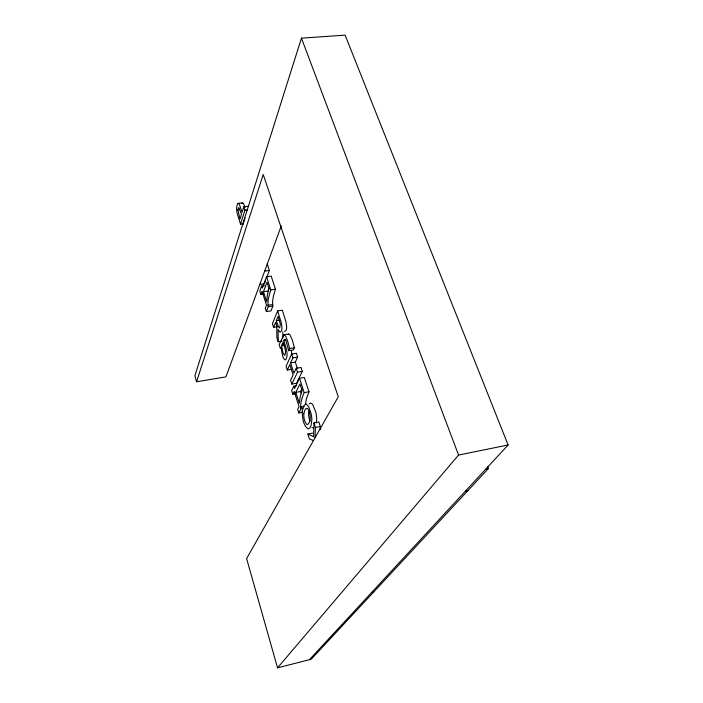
<?xml version="1.0" encoding="UTF-8"?>
<svg xmlns="http://www.w3.org/2000/svg" width="703" height="703" viewBox="0 0 703 703"><rect width="100%" height="100%" fill="white"/><g stroke="black" fill="none" stroke-linecap="round" stroke-linejoin="round"><path stroke-width="1.05" d="M320.208 429.612L320.34 426.563L318.837 421.958L313.969 422.855L313.582 436.686L307.826 434.023L309.399 438.936L313.582 440.614M315.041 437.626L315.462 427.477L313.969 422.855M266.375 311.587L268.282 306.71C267.193 301.148 269.187 295.269 270.813 289.935L266.534 276.754L271.191 276.112L275.488 289.267C273.836 294.592 271.806 300.471 272.896 306.025L270.963 310.902L266.375 311.587L265.312 308.248L266.507 305.155L262.017 291.165L260.848 294.293L263.581 293.907M302.598 412.301L298.819 412.977L301.042 408.654C299.873 403.302 302.132 397.59 304.153 392.634L299.504 378.311L304.311 377.485L308.986 391.791L306.429 398.821L305.489 404.436M316.376 422.934L316.702 418.839A10.624 3.489 79.7 0 0 315.735 411.888L312.563 404.278L310.805 403.056L309.153 403.891M237.869 209.81L238.827 207.49L241.507 214.257L240.031 219.02L237.869 209.81L239.661 209.599M243.159 224.143L245.031 217.992M308.819 411.483L308.555 415.473L309.961 421.255M248.37 206.243L243.818 206.779L242.104 212.332L239.714 205.276L238.677 203.633L237.755 203.483C234.53 210.109 238.958 217.781 240.523 224.239L243.212 223.906M240.523 224.239L244.925 210.171L243.818 206.779M309.443 659.695L508.111 444.99L345.12 35.15L301.446 38.147L194.889 375.78L196.585 381.764L225.944 376.878L281.288 225.821M196.585 381.764L263.212 174.485L338.275 396.764L246.612 558.569L277.527 667.85L311.201 659.247L488.444 468.514L487.662 466.476M264.39 285.638L261.639 286.024L259.794 291.007L260.848 294.293M266.534 276.754L262.307 288.125L261.639 286.024M265.541 280.699L264.398 283.766L259.829 284.407M266.683 277.632L269.354 270.47L267.131 263.669M263.458 291.683L266.999 282.255L268.985 288.397L267.351 295.093L266.683 301.745L263.458 291.683L268.045 291.024L269.126 288.195M284.671 331.456L286.147 330.287A6.547 2.083 81.3 0 0 286.631 326.394L285.936 321.666L282.325 310.181L277.615 310.884L272.421 323.67L273.59 327.326L277.298 326.754M273.59 327.326L275.646 322.334L276.815 325.981L276.833 337.431L278.221 341.737L281.938 341.148M276.332 320.647L278.107 316.332L280.374 324.206L279.662 328.02L278.335 326.605L276.332 320.647L279.135 320.216M281.657 345.358L283.151 341.922C283.836 346.219 287.017 351.28 284.724 355.481L282.914 352.713L281.657 345.358L284.469 344.909M283.88 340.252L285.04 339.127L286.095 340.893L288.678 350.674L293.423 349.909L294.399 347.783L292.404 340.314L289.785 334.505L288.599 334.039L283.871 334.777L279.161 344.681L280.348 348.38L280.91 347.08L282.975 357.194L284.53 359.646L285.541 359.866C289.478 354.127 284.952 346.298 283.88 340.252L285.769 339.953M288.678 350.674L289.636 348.547L287.65 341.069L285.682 336.148L283.871 334.777M297.343 368.258L295.33 362.071L297.65 357.106L296.402 353.275L291.631 354.057L286.077 366.237L287.29 370.024L291.042 369.391M287.29 370.024L289.777 364.62L293.107 374.927L290.576 380.261L291.807 384.093L296.517 383.284L302.308 371.36L301.042 367.484L296.253 368.284L293.924 373.188L290.594 362.853L292.879 357.897L291.631 354.057M291.807 384.093L297.51 372.168L296.253 368.284M296.666 385.71L293.828 386.202L291.675 390.648L292.817 394.225L295.638 393.733M299.504 378.311L294.557 388.478L293.828 386.202M292.817 394.225L294.179 391.422L299.056 406.615L297.659 409.357L298.819 412.977M295.796 392.344L299.944 383.917L302.105 390.596L300.163 396.826L299.311 403.267L295.796 392.344L300.541 391.518L301.939 388.706M241.841 203.475L243.176 203.105L245.119 207.244M277.527 667.85L458.549 455.061L508.111 444.99M288.054 334.505L288.599 334.039M371.755 592.357L373.82 591.856M465.439 491.107L467.952 490.571M485.835 469.059L488.444 468.514M307.826 434.023L312.607 433.127M315.462 427.477L320.34 426.563M301.042 408.654L302.949 408.311M300.541 407.116L304.355 406.431M304.153 392.634L308.986 391.791M297.51 372.168L302.308 371.36M290.594 362.853L295.33 362.071M292.879 357.897L297.65 357.106M289.636 348.547L294.399 347.783M267.825 305.287L272.439 304.61M268.282 306.71L272.896 306.025M270.813 289.935L275.488 289.267M264.706 271.103L269.354 270.47M313.643 427.899L311.93 427.626M244.925 210.171L247.658 209.846M238.194 203.352L242.693 202.833M301.446 38.147L458.549 455.061M277.615 310.884L281.209 322.387L281.903 327.123A6.555 2.056 81.2 0 1 281.437 331.016L279.987 332.185L278.107 329.54L278.221 341.737M300.541 391.518L301.183 393.495M291.42 350.41L291.789 354.953M282.808 331.869L282.852 337.958M302.237 411.132C302.395 417.151 302.835 425.069 308.011 428.9L309.636 428.18L311.069 425.561L311.851 419.726A10.642 3.453 79.7 0 0 310.875 412.766L308.573 406.448L305.981 403.917L303.582 405.939L302.237 411.132M303.81 413.619C303.643 417.318 304.127 421.686 306.798 424.445L307.923 424.366C311.341 420.622 310.498 414.99 308.793 410.657A6.037 1.96 79.7 0 0 307.176 408.364L306.051 408.487L304.9 410.016L303.81 413.619"/></g></svg>
